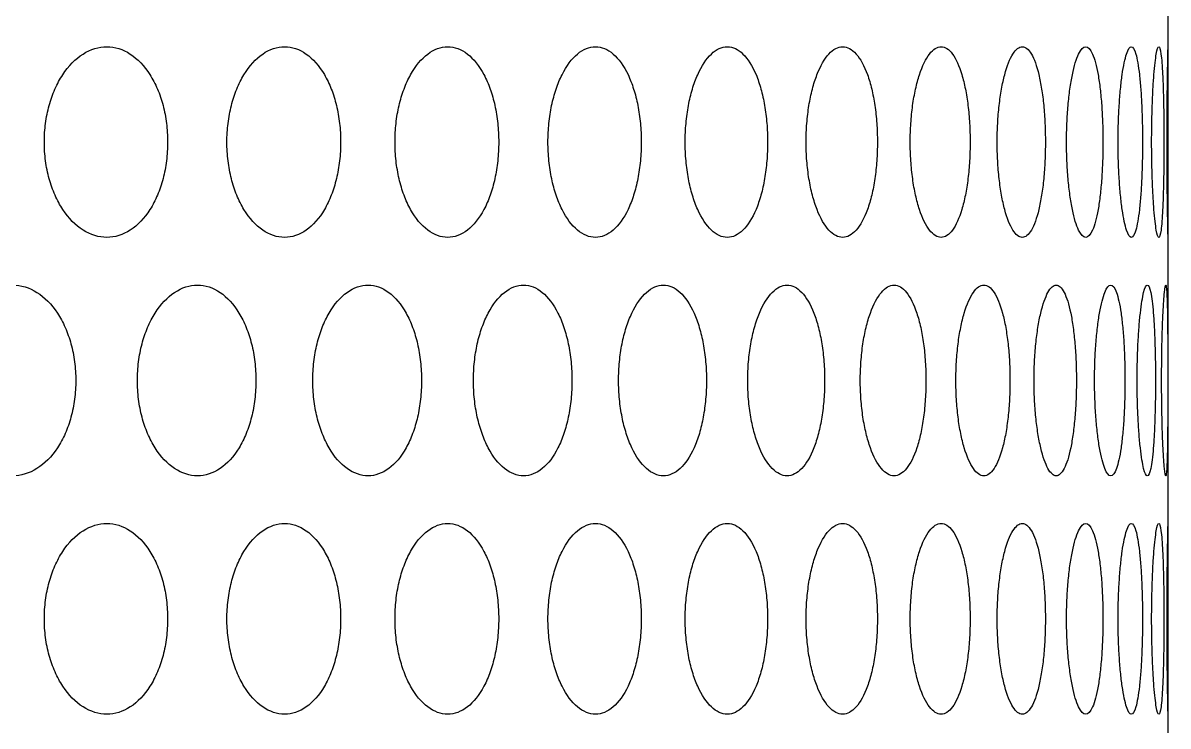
# Model space of a CAD drawing. Header units: millimetres. Extents: x 324 to 7054, y -67 to 2159.
# Drawn here: x 877.49 to 925.51, y 554.5 to 584 of the extents above; entities that cross this region are included whole.
import ezdxf

# ---------------------------------------------------------------- set-up
doc = ezdxf.new("R2010")
doc.units = ezdxf.units.MM
doc.header["$LTSCALE"] = 153.67
doc.layers.get('0').update_dxf_attribs({"linetype": 'CONTINUOUS'})
doc.layers.add('02___PRT_ALL_AXES', color=7, linetype='CONTINUOUS')

msp = doc.modelspace()

# ---------------------------------------------------------------- linework, layer by layer
at = {"linetype": 'Continuous'}
msp.add_line((925.51376, 232.49176), (925.51376, 776), dxfattribs=at)
at = {"layer": '02___PRT_ALL_AXES', "linetype": 'Continuous'}
for points, knots in [([(878.38649, 579), (878.38672, 579.26583), (878.42108, 579.78945), (878.57372, 580.54514), (878.81783, 581.23528), (879.25674, 582.04859), (879.98358, 582.7909), (881.00683, 583.10456), (882.01672, 582.79082), (882.72166, 582.05038), (883.14354, 581.2386), (883.37757, 580.54817), (883.52353, 579.79095), (883.55631, 579.2663), (883.55652, 579)], [0, 0, 0, 0, 0.0625, 0.125, 0.1875, 0.25, 0.375, 0.5, 0.625, 0.75, 0.8125, 0.875, 0.9375, 1, 1, 1, 1]), ([(886.04264, 579), (886.04286, 579.26583), (886.07467, 579.78945), (886.21593, 580.54514), (886.44179, 581.23528), (886.84774, 582.04859), (887.51956, 582.7909), (888.4641, 583.10456), (889.39496, 582.79082), (890.04385, 582.05038), (890.4319, 581.2386), (890.64708, 580.54817), (890.78124, 579.79095), (890.81137, 579.2663), (890.81157, 579)], [0, 0, 0, 0, 0.0625, 0.125, 0.1875, 0.25, 0.375, 0.5, 0.625, 0.75, 0.8125, 0.875, 0.9375, 1, 1, 1, 1]), ([(893.09225, 579), (893.09244, 579.26583), (893.12157, 579.78945), (893.25089, 580.54514), (893.4576, 581.23528), (893.82897, 582.04859), (894.44308, 582.7909), (895.30513, 583.10456), (896.15323, 582.79082), (896.74346, 582.05038), (897.09614, 581.2386), (897.29161, 580.54817), (897.41344, 579.79095), (897.44079, 579.2663), (897.44097, 579)], [0, 0, 0, 0, 0.0625, 0.125, 0.1875, 0.25, 0.375, 0.5, 0.625, 0.75, 0.8125, 0.875, 0.9375, 1, 1, 1, 1]), ([(899.50708, 579), (899.50726, 579.26583), (899.53358, 579.78945), (899.65045, 580.54514), (899.83718, 581.23528), (900.17248, 582.04859), (900.72641, 582.7909), (901.50253, 583.10456), (902.26447, 582.79082), (902.79369, 582.05038), (903.10958, 581.2386), (903.28455, 580.54817), (903.39356, 579.79095), (903.41804, 579.2663), (903.4182, 579)], [0, 0, 0, 0, 0.0625, 0.125, 0.1875, 0.25, 0.375, 0.5, 0.625, 0.75, 0.8125, 0.875, 0.9375, 1, 1, 1, 1]), ([(905.26146, 579), (905.26162, 579.26583), (905.28504, 579.78945), (905.38898, 580.54514), (905.55498, 581.23528), (905.85288, 582.04859), (906.34442, 582.7909), (907.0315, 583.10456), (907.70423, 582.79082), (908.17032, 582.05038), (908.44815, 581.2386), (908.60193, 580.54817), (908.69768, 579.79095), (908.71917, 579.2663), (908.71932, 579)], [0, 0, 0, 0, 0.0625, 0.125, 0.1875, 0.25, 0.375, 0.5, 0.625, 0.75, 0.8125, 0.875, 0.9375, 1, 1, 1, 1]), ([(910.33236, 579), (910.3325, 579.26583), (910.35292, 579.78945), (910.44352, 580.54514), (910.58813, 581.23528), (910.84742, 582.04859), (911.27461, 582.7909), (911.86989, 583.10456), (912.45073, 582.79082), (912.85181, 582.05038), (913.09048, 581.2386), (913.22245, 580.54817), (913.30457, 579.79095), (913.32299, 579.2663), (913.32311, 579)], [0, 0, 0, 0, 0.0625, 0.125, 0.1875, 0.25, 0.375, 0.5, 0.625, 0.75, 0.8125, 0.875, 0.9375, 1, 1, 1, 1]), ([(914.69948, 579), (914.6996, 579.26583), (914.71693, 579.78945), (914.79383, 580.54514), (914.91648, 581.23528), (915.13612, 582.04859), (915.49724, 582.7909), (915.99835, 583.10456), (916.48496, 582.79082), (916.81944, 582.05038), (917.01799, 581.2386), (917.12762, 580.54817), (917.19577, 579.79095), (917.21105, 579.2663), (917.21115, 579)], [0, 0, 0, 0, 0.0625, 0.125, 0.1875, 0.25, 0.375, 0.5, 0.625, 0.75, 0.8125, 0.875, 0.9375, 1, 1, 1, 1]), ([(918.34533, 579), (918.34543, 579.26583), (918.35962, 579.78945), (918.4225, 580.54514), (918.52269, 581.23528), (918.70181, 582.04859), (918.99542, 582.7909), (919.40034, 583.10456), (919.79079, 582.79082), (920.05733, 582.05038), (920.21495, 581.2386), (920.30181, 580.54817), (920.35572, 579.79095), (920.3678, 579.2663), (920.36787, 579)], [0, 0, 0, 0, 0.0625, 0.125, 0.1875, 0.25, 0.375, 0.5, 0.625, 0.75, 0.8125, 0.875, 0.9375, 1, 1, 1, 1]), ([(921.25533, 579), (921.25541, 579.26583), (921.26638, 579.78945), (921.31501, 580.54514), (921.39233, 581.23528), (921.53022, 582.04859), (921.75514, 582.7909), (922.06226, 583.10456), (922.35497, 582.79082), (922.5525, 582.05038), (922.66858, 581.2386), (922.73231, 580.54817), (922.77176, 579.79095), (922.78059, 579.2663), (922.78065, 579)], [0, 0, 0, 0, 0.0625, 0.125, 0.1875, 0.25, 0.375, 0.5, 0.625, 0.75, 0.8125, 0.875, 0.9375, 1, 1, 1, 1]), ([(923.41782, 579), (923.41788, 579.26583), (923.4256, 579.78945), (923.45977, 580.54514), (923.51392, 581.23528), (923.61002, 582.04859), (923.76535, 582.7909), (923.97344, 583.10456), (924.16725, 582.79082), (924.29497, 582.05038), (924.36904, 581.2386), (924.40939, 580.54817), (924.43423, 579.79095), (924.43977, 579.2663), (924.43981, 579)], [0, 0, 0, 0, 0.0625, 0.125, 0.1875, 0.25, 0.375, 0.5, 0.625, 0.75, 0.8125, 0.875, 0.9375, 1, 1, 1, 1]), ([(924.82416, 579), (924.82419, 579.26583), (924.82863, 579.78945), (924.8482, 580.54514), (924.87897, 581.23528), (924.93289, 582.04859), (925.01801, 582.7909), (925.12624, 583.10456), (925.22036, 582.79082), (925.27777, 582.05038), (925.30953, 581.2386), (925.32634, 580.54817), (925.33647, 579.79095), (925.3387, 579.2663), (925.33872, 579)], [0, 0, 0, 0, 0.0625, 0.125, 0.1875, 0.25, 0.375, 0.5, 0.625, 0.75, 0.8125, 0.875, 0.9375, 1, 1, 1, 1]), ([(925.4687, 579), (925.4687, 579.26583), (925.46985, 579.78945), (925.47475, 580.54514), (925.482, 581.23528), (925.49353, 582.04859), (925.50811, 582.7909), (925.51359, 583.0079), (925.51376, 582.9994), (925.51376, 582.99821)], [0, 0, 0, 0, 0.12268473, 0.24536945, 0.36805418, 0.49073891, 0.73610836, 0.98147781, 1, 1, 1, 1]), ([(883.55652, 579), (883.5563, 578.73417), (883.52365, 578.21055), (883.3783, 577.45486), (883.14496, 576.76472), (882.72308, 575.95141), (882.01752, 575.2091), (881.0049, 574.89544), (879.98438, 575.20918), (879.25821, 575.94962), (878.81931, 576.7614), (878.57449, 577.45183), (878.42121, 578.20905), (878.38671, 578.7337), (878.38649, 579)], [0, 0, 0, 0, 0.0625, 0.125, 0.1875, 0.25, 0.375, 0.5, 0.625, 0.75, 0.8125, 0.875, 0.9375, 1, 1, 1, 1]), ([(890.81157, 579), (890.81137, 578.73417), (890.78135, 578.21055), (890.64775, 577.45486), (890.4332, 576.76472), (890.04516, 575.95141), (889.3957, 575.2091), (888.46232, 574.89544), (887.5203, 575.20918), (886.84911, 575.94962), (886.44316, 576.7614), (886.21664, 577.45183), (886.07478, 578.20905), (886.04285, 578.7337), (886.04264, 579)], [0, 0, 0, 0, 0.0625, 0.125, 0.1875, 0.25, 0.375, 0.5, 0.625, 0.75, 0.8125, 0.875, 0.9375, 1, 1, 1, 1]), ([(897.44097, 579), (897.44079, 578.73417), (897.41354, 578.21055), (897.29221, 577.45486), (897.09732, 576.76472), (896.74465, 575.95141), (896.1539, 575.2091), (895.30351, 574.89544), (894.44375, 575.20918), (893.83022, 575.94962), (893.45885, 576.7614), (893.25154, 577.45183), (893.12168, 578.20905), (893.09244, 578.7337), (893.09225, 579)], [0, 0, 0, 0, 0.0625, 0.125, 0.1875, 0.25, 0.375, 0.5, 0.625, 0.75, 0.8125, 0.875, 0.9375, 1, 1, 1, 1]), ([(903.4182, 579), (903.41803, 578.73417), (903.39365, 578.21055), (903.2851, 577.45486), (903.11064, 576.76472), (902.79476, 575.95141), (902.26508, 575.2091), (901.50107, 574.89544), (900.72701, 575.20918), (900.1736, 575.94962), (899.83831, 576.7614), (899.65103, 577.45183), (899.53368, 578.20905), (899.50725, 578.7337), (899.50708, 579)], [0, 0, 0, 0, 0.0625, 0.125, 0.1875, 0.25, 0.375, 0.5, 0.625, 0.75, 0.8125, 0.875, 0.9375, 1, 1, 1, 1]), ([(908.71932, 579), (908.71917, 578.73417), (908.69776, 578.21055), (908.6024, 577.45486), (908.44908, 576.76472), (908.17126, 575.95141), (907.70477, 575.2091), (907.03021, 574.89544), (906.34495, 575.20918), (905.85387, 575.94962), (905.55599, 576.7614), (905.3895, 577.45183), (905.28512, 578.20905), (905.26162, 578.7337), (905.26146, 579)], [0, 0, 0, 0, 0.0625, 0.125, 0.1875, 0.25, 0.375, 0.5, 0.625, 0.75, 0.8125, 0.875, 0.9375, 1, 1, 1, 1]), ([(913.32311, 579), (913.32299, 578.73417), (913.30463, 578.21055), (913.22286, 577.45486), (913.09128, 576.76472), (912.85262, 575.95141), (912.45119, 575.2091), (911.86877, 574.89544), (911.27507, 575.20918), (910.84829, 575.94962), (910.58901, 576.7614), (910.44397, 577.45183), (910.35299, 578.20905), (910.3325, 578.7337), (910.33236, 579)], [0, 0, 0, 0, 0.0625, 0.125, 0.1875, 0.25, 0.375, 0.5, 0.625, 0.75, 0.8125, 0.875, 0.9375, 1, 1, 1, 1]), ([(917.21115, 579), (917.21105, 578.73417), (917.19583, 578.21055), (917.12796, 577.45486), (917.01865, 576.76472), (916.82012, 575.95141), (916.48535, 575.2091), (915.99741, 574.89544), (915.49763, 575.20918), (915.13686, 575.94962), (914.91722, 576.7614), (914.79422, 577.45183), (914.717, 578.20905), (914.69959, 578.7337), (914.69948, 579)], [0, 0, 0, 0, 0.0625, 0.125, 0.1875, 0.25, 0.375, 0.5, 0.625, 0.75, 0.8125, 0.875, 0.9375, 1, 1, 1, 1]), ([(920.36787, 579), (920.36779, 578.73417), (920.35576, 578.21055), (920.30207, 577.45486), (920.21548, 576.76472), (920.05786, 575.95141), (919.7911, 575.2091), (919.39959, 574.89544), (918.99573, 575.20918), (918.70241, 575.94962), (918.52329, 576.7614), (918.42282, 577.45183), (918.35967, 578.20905), (918.34543, 578.7337), (918.34533, 579)], [0, 0, 0, 0, 0.0625, 0.125, 0.1875, 0.25, 0.375, 0.5, 0.625, 0.75, 0.8125, 0.875, 0.9375, 1, 1, 1, 1]), ([(922.78065, 579), (922.78059, 578.73417), (922.77179, 578.21055), (922.7325, 577.45486), (922.66896, 576.76472), (922.55289, 575.95141), (922.35521, 575.2091), (922.06169, 574.89544), (921.75537, 575.20918), (921.53068, 575.94962), (921.3928, 576.7614), (921.31525, 577.45183), (921.26643, 578.20905), (921.2554, 578.7337), (921.25533, 579)], [0, 0, 0, 0, 0.0625, 0.125, 0.1875, 0.25, 0.375, 0.5, 0.625, 0.75, 0.8125, 0.875, 0.9375, 1, 1, 1, 1]), ([(924.43981, 579), (924.43977, 578.73417), (924.43425, 578.21055), (924.40951, 577.45486), (924.36928, 576.76472), (924.29523, 575.95141), (924.16741, 575.2091), (923.97306, 574.89544), (923.76551, 575.20918), (923.61034, 575.94962), (923.51425, 576.7614), (923.45994, 577.45183), (923.42563, 578.20905), (923.41788, 578.7337), (923.41782, 579)], [0, 0, 0, 0, 0.0625, 0.125, 0.1875, 0.25, 0.375, 0.5, 0.625, 0.75, 0.8125, 0.875, 0.9375, 1, 1, 1, 1]), ([(925.33872, 579), (925.3387, 578.73417), (925.33648, 578.21055), (925.32639, 577.45486), (925.30963, 576.76472), (925.27789, 575.95141), (925.22044, 575.2091), (925.12605, 574.89544), (925.01809, 575.20918), (924.93307, 575.94962), (924.87915, 576.7614), (924.8483, 577.45183), (924.82865, 578.20905), (924.82419, 578.7337), (924.82416, 579)], [0, 0, 0, 0, 0.0625, 0.125, 0.1875, 0.25, 0.375, 0.5, 0.625, 0.75, 0.8125, 0.875, 0.9375, 1, 1, 1, 1]), ([(925.51376, 575.00183), (925.51376, 575.00062), (925.51359, 574.99202), (925.50811, 575.20918), (925.49357, 575.94962), (925.48204, 576.7614), (925.47477, 577.45183), (925.46985, 578.20905), (925.4687, 578.7337), (925.4687, 579)], [0, 0, 0, 0, 0.0187605, 0.26407038, 0.50938025, 0.63203519, 0.75469013, 0.87734506, 1, 1, 1, 1]), ([(874.34044, 569), (874.34068, 569.26583), (874.37627, 569.78945), (874.53437, 570.54514), (874.78724, 571.23528), (875.24198, 572.04859), (875.99525, 572.7909), (877.05633, 573.10456), (878.10425, 572.79082), (878.83617, 572.05038), (879.27434, 571.2386), (879.51745, 570.54817), (879.66908, 569.79095), (879.70314, 569.2663), (879.70336, 569)], [0, 0, 0, 0, 0.0625, 0.125, 0.1875, 0.25, 0.375, 0.5, 0.625, 0.75, 0.8125, 0.875, 0.9375, 1, 1, 1, 1]), ([(882.28853, 569), (882.28875, 569.26583), (882.32185, 569.78945), (882.46888, 570.54514), (882.70398, 571.23528), (883.12662, 572.04859), (883.8263, 572.7909), (884.81069, 573.10456), (885.78155, 572.79082), (886.4588, 572.05038), (886.86397, 571.2386), (887.08869, 570.54817), (887.22882, 569.79095), (887.26029, 569.2663), (887.26049, 569)], [0, 0, 0, 0, 0.0625, 0.125, 0.1875, 0.25, 0.375, 0.5, 0.625, 0.75, 0.8125, 0.875, 0.9375, 1, 1, 1, 1]), ([(889.64509, 569), (889.64529, 569.26583), (889.67577, 569.78945), (889.81114, 570.54514), (890.02753, 571.23528), (890.41639, 572.04859), (891.05967, 572.7909), (891.96342, 573.10456), (892.85334, 572.79082), (893.47321, 572.05038), (893.84376, 571.2386), (894.04919, 570.54817), (894.17725, 569.79095), (894.20601, 569.2663), (894.20619, 569)], [0, 0, 0, 0, 0.0625, 0.125, 0.1875, 0.25, 0.375, 0.5, 0.625, 0.75, 0.8125, 0.875, 0.9375, 1, 1, 1, 1]), ([(896.38068, 569), (896.38086, 569.26583), (896.4086, 569.78945), (896.53176, 570.54514), (896.72858, 571.23528), (897.08209, 572.04859), (897.6664, 572.7909), (898.4859, 573.10456), (899.29132, 572.79082), (899.85133, 572.05038), (900.18578, 571.2386), (900.37109, 570.54817), (900.48657, 569.79095), (900.51249, 569.2663), (900.51266, 569)], [0, 0, 0, 0, 0.0625, 0.125, 0.1875, 0.25, 0.375, 0.5, 0.625, 0.75, 0.8125, 0.875, 0.9375, 1, 1, 1, 1]), ([(902.46833, 569), (902.4685, 569.26583), (902.49338, 569.78945), (902.60384, 570.54514), (902.7803, 571.23528), (903.09705, 572.04859), (903.62005, 572.7909), (904.35202, 573.10456), (905.06971, 572.79082), (905.56762, 572.05038), (905.86462, 571.2386), (906.02908, 570.54817), (906.13152, 569.79095), (906.15451, 569.2663), (906.15466, 569)], [0, 0, 0, 0, 0.0625, 0.125, 0.1875, 0.25, 0.375, 0.5, 0.625, 0.75, 0.8125, 0.875, 0.9375, 1, 1, 1, 1]), ([(907.88368, 569), (907.88383, 569.26583), (907.90576, 569.78945), (908.00308, 570.54514), (908.15847, 571.23528), (908.43719, 572.04859), (908.89679, 572.7909), (909.53829, 573.10456), (910.16539, 572.79082), (910.59919, 572.05038), (910.85757, 571.2386), (911.00052, 570.54817), (911.0895, 569.79095), (911.10947, 569.2663), (911.1096, 569)], [0, 0, 0, 0, 0.0625, 0.125, 0.1875, 0.25, 0.375, 0.5, 0.625, 0.75, 0.8125, 0.875, 0.9375, 1, 1, 1, 1]), ([(912.60505, 569), (912.60518, 569.26583), (912.62407, 569.78945), (912.70786, 570.54514), (912.84155, 571.23528), (913.08114, 572.04859), (913.47549, 572.7909), (914.02396, 573.10456), (914.55796, 572.79082), (914.92592, 572.05038), (915.14464, 571.2386), (915.2655, 570.54817), (915.34067, 569.79095), (915.35753, 569.2663), (915.35764, 569)], [0, 0, 0, 0, 0.0625, 0.125, 0.1875, 0.25, 0.375, 0.5, 0.625, 0.75, 0.8125, 0.875, 0.9375, 1, 1, 1, 1]), ([(916.61355, 569), (916.61365, 569.26583), (916.62942, 569.78945), (916.69935, 570.54514), (916.81082, 571.23528), (917.0103, 572.04859), (917.33783, 572.7909), (917.79107, 573.10456), (918.22982, 572.79082), (918.53048, 572.05038), (918.70866, 571.2386), (918.80695, 570.54817), (918.86801, 569.79095), (918.8817, 569.2663), (918.88179, 569)], [0, 0, 0, 0, 0.0625, 0.125, 0.1875, 0.25, 0.375, 0.5, 0.625, 0.75, 0.8125, 0.875, 0.9375, 1, 1, 1, 1]), ([(919.89311, 569), (919.8932, 569.26583), (919.90579, 569.78945), (919.96157, 570.54514), (920.05037, 571.23528), (920.20895, 572.04859), (920.46835, 572.7909), (920.82455, 573.10456), (921.1663, 572.79082), (921.39844, 572.05038), (921.53537, 571.2386), (921.6107, 570.54817), (921.6574, 569.79095), (921.66786, 569.2663), (921.66793, 569)], [0, 0, 0, 0, 0.0625, 0.125, 0.1875, 0.25, 0.375, 0.5, 0.625, 0.75, 0.8125, 0.875, 0.9375, 1, 1, 1, 1]), ([(922.43063, 569), (922.43069, 569.26583), (922.44005, 569.78945), (922.48147, 570.54514), (922.54723, 571.23528), (922.66429, 572.04859), (922.85451, 572.7909), (923.11224, 573.10456), (923.35562, 572.79082), (923.51833, 572.05038), (923.61345, 571.2386), (923.66551, 570.54817), (923.69768, 569.79095), (923.70487, 569.2663), (923.70491, 569)], [0, 0, 0, 0, 0.0625, 0.125, 0.1875, 0.25, 0.375, 0.5, 0.625, 0.75, 0.8125, 0.875, 0.9375, 1, 1, 1, 1]), ([(924.21593, 569), (924.21597, 569.26583), (924.22206, 569.78945), (924.24895, 570.54514), (924.29143, 571.23528), (924.36647, 572.04859), (924.48676, 572.7909), (924.645, 573.10456), (924.78904, 572.79082), (924.88165, 572.05038), (924.93459, 571.2386), (924.96318, 570.54817), (924.98067, 569.79095), (924.98456, 569.2663), (924.98459, 569)], [0, 0, 0, 0, 0.0625, 0.125, 0.1875, 0.25, 0.375, 0.5, 0.625, 0.75, 0.8125, 0.875, 0.9375, 1, 1, 1, 1]), ([(925.24188, 569), (925.2419, 569.26583), (925.2447, 569.78945), (925.25694, 570.54514), (925.27596, 571.23528), (925.3087, 572.04859), (925.35857, 572.7909), (925.41668, 573.10456), (925.4608, 572.79082), (925.48295, 572.05038), (925.49349, 571.2386), (925.4985, 570.54817), (925.50125, 569.79095), (925.50183, 569.2663), (925.50183, 569)], [0, 0, 0, 0, 0.0625, 0.125, 0.1875, 0.25, 0.375, 0.5, 0.625, 0.75, 0.8125, 0.875, 0.9375, 1, 1, 1, 1]), ([(879.70336, 569), (879.70314, 568.73417), (879.66921, 568.21055), (879.5182, 567.45486), (879.27581, 566.76472), (878.83765, 565.95141), (878.10507, 565.2091), (877.05433, 564.89544), (875.99608, 565.20918), (875.2435, 565.94962), (874.78877, 566.7614), (874.53516, 567.45183), (874.3764, 568.20905), (874.34067, 568.7337), (874.34044, 569)], [0, 0, 0, 0, 0.0625, 0.125, 0.1875, 0.25, 0.375, 0.5, 0.625, 0.75, 0.8125, 0.875, 0.9375, 1, 1, 1, 1]), ([(887.26049, 569), (887.26028, 568.73417), (887.22893, 568.21055), (887.08938, 567.45486), (886.86533, 566.76472), (886.46017, 565.95141), (885.78231, 565.2091), (884.80883, 564.89544), (883.82707, 565.20918), (883.12804, 565.94962), (882.7054, 566.7614), (882.46961, 567.45183), (882.32197, 568.20905), (882.28874, 568.7337), (882.28853, 569)], [0, 0, 0, 0, 0.0625, 0.125, 0.1875, 0.25, 0.375, 0.5, 0.625, 0.75, 0.8125, 0.875, 0.9375, 1, 1, 1, 1]), ([(894.20619, 569), (894.206, 568.73417), (894.17735, 568.21055), (894.04983, 567.45486), (893.84501, 566.76472), (893.47446, 565.95141), (892.85405, 565.2091), (891.96172, 564.89544), (891.06037, 565.20918), (890.41769, 565.94962), (890.02884, 566.7614), (889.81181, 567.45183), (889.67589, 568.20905), (889.64529, 568.7337), (889.64509, 569)], [0, 0, 0, 0, 0.0625, 0.125, 0.1875, 0.25, 0.375, 0.5, 0.625, 0.75, 0.8125, 0.875, 0.9375, 1, 1, 1, 1]), ([(900.51266, 569), (900.51249, 568.73417), (900.48666, 568.21055), (900.37166, 567.45486), (900.1869, 566.76472), (899.85246, 565.95141), (899.29196, 565.2091), (898.48436, 564.89544), (897.66704, 565.20918), (897.08327, 565.94962), (896.72977, 566.7614), (896.53237, 567.45183), (896.4087, 568.20905), (896.38086, 568.7337), (896.38068, 569)], [0, 0, 0, 0, 0.0625, 0.125, 0.1875, 0.25, 0.375, 0.5, 0.625, 0.75, 0.8125, 0.875, 0.9375, 1, 1, 1, 1]), ([(906.15466, 569), (906.15451, 568.73417), (906.1316, 568.21055), (906.02959, 567.45486), (905.86562, 566.76472), (905.56862, 565.95141), (905.07028, 565.2091), (904.35064, 564.89544), (903.62062, 565.20918), (903.09811, 565.94962), (902.78136, 566.7614), (902.60439, 567.45183), (902.49347, 568.20905), (902.46849, 568.7337), (902.46833, 569)], [0, 0, 0, 0, 0.0625, 0.125, 0.1875, 0.25, 0.375, 0.5, 0.625, 0.75, 0.8125, 0.875, 0.9375, 1, 1, 1, 1]), ([(911.1096, 569), (911.10946, 568.73417), (911.08957, 568.21055), (911.00096, 567.45486), (910.85844, 566.76472), (910.60007, 565.95141), (910.16589, 565.2091), (909.53709, 564.89544), (908.89728, 565.20918), (908.43813, 565.94962), (908.15941, 566.7614), (908.00357, 567.45183), (907.90584, 568.20905), (907.88383, 568.7337), (907.88368, 569)], [0, 0, 0, 0, 0.0625, 0.125, 0.1875, 0.25, 0.375, 0.5, 0.625, 0.75, 0.8125, 0.875, 0.9375, 1, 1, 1, 1]), ([(915.35764, 569), (915.35753, 568.73417), (915.34073, 568.21055), (915.26587, 567.45486), (915.14537, 566.76472), (914.92666, 565.95141), (914.55838, 565.2091), (914.02293, 564.89544), (913.47591, 565.20918), (913.08194, 565.94962), (912.84236, 566.7614), (912.70828, 567.45183), (912.62414, 568.20905), (912.60518, 568.7337), (912.60505, 569)], [0, 0, 0, 0, 0.0625, 0.125, 0.1875, 0.25, 0.375, 0.5, 0.625, 0.75, 0.8125, 0.875, 0.9375, 1, 1, 1, 1]), ([(918.88179, 569), (918.88169, 568.73417), (918.86806, 568.21055), (918.80725, 567.45486), (918.70925, 566.76472), (918.53109, 565.95141), (918.23018, 565.2091), (917.79023, 564.89544), (917.33818, 565.20918), (917.01097, 565.94962), (916.81149, 566.7614), (916.6997, 567.45183), (916.62948, 568.20905), (916.61365, 568.7337), (916.61355, 569)], [0, 0, 0, 0, 0.0625, 0.125, 0.1875, 0.25, 0.375, 0.5, 0.625, 0.75, 0.8125, 0.875, 0.9375, 1, 1, 1, 1]), ([(921.66793, 569), (921.66786, 568.73417), (921.65744, 568.21055), (921.61093, 567.45486), (921.53582, 566.76472), (921.39891, 565.95141), (921.16657, 565.2091), (920.82389, 564.89544), (920.46862, 565.20918), (920.20948, 565.94962), (920.0509, 566.7614), (919.96185, 567.45183), (919.90583, 568.20905), (919.8932, 568.7337), (919.89311, 569)], [0, 0, 0, 0, 0.0625, 0.125, 0.1875, 0.25, 0.375, 0.5, 0.625, 0.75, 0.8125, 0.875, 0.9375, 1, 1, 1, 1]), ([(923.70491, 569), (923.70487, 568.73417), (923.69771, 568.21055), (923.66567, 567.45486), (923.61377, 566.76472), (923.51865, 565.95141), (923.35582, 565.2091), (923.11177, 564.89544), (922.8547, 565.20918), (922.66467, 565.94962), (922.54763, 566.7614), (922.48167, 567.45183), (922.44008, 568.20905), (922.43069, 568.7337), (922.43063, 569)], [0, 0, 0, 0, 0.0625, 0.125, 0.1875, 0.25, 0.375, 0.5, 0.625, 0.75, 0.8125, 0.875, 0.9375, 1, 1, 1, 1]), ([(924.98459, 569), (924.98456, 568.73417), (924.98069, 568.21055), (924.96327, 567.45486), (924.93476, 566.76472), (924.88183, 565.95141), (924.78916, 565.2091), (924.64471, 564.89544), (924.48688, 565.20918), (924.36672, 565.94962), (924.29168, 566.7614), (924.24908, 567.45183), (924.22209, 568.20905), (924.21597, 568.7337), (924.21593, 569)], [0, 0, 0, 0, 0.0625, 0.125, 0.1875, 0.25, 0.375, 0.5, 0.625, 0.75, 0.8125, 0.875, 0.9375, 1, 1, 1, 1]), ([(925.50183, 569), (925.50183, 568.73417), (925.50126, 568.21055), (925.49851, 567.45486), (925.49353, 566.76472), (925.48299, 565.95141), (925.46084, 565.2091), (925.41658, 564.89544), (925.35861, 565.20918), (925.30881, 565.94962), (925.27607, 566.7614), (925.257, 567.45183), (925.24471, 568.20905), (925.2419, 568.7337), (925.24188, 569)], [0, 0, 0, 0, 0.0625, 0.125, 0.1875, 0.25, 0.375, 0.5, 0.625, 0.75, 0.8125, 0.875, 0.9375, 1, 1, 1, 1]), ([(878.38649, 559), (878.38672, 559.26583), (878.42108, 559.78945), (878.57372, 560.54514), (878.81783, 561.23528), (879.25674, 562.04859), (879.98358, 562.7909), (881.00683, 563.10456), (882.01672, 562.79082), (882.72166, 562.05038), (883.14354, 561.2386), (883.37757, 560.54817), (883.52353, 559.79095), (883.55631, 559.2663), (883.55652, 559)], [0, 0, 0, 0, 0.0625, 0.125, 0.1875, 0.25, 0.375, 0.5, 0.625, 0.75, 0.8125, 0.875, 0.9375, 1, 1, 1, 1]), ([(886.04264, 559), (886.04286, 559.26583), (886.07467, 559.78945), (886.21593, 560.54514), (886.44179, 561.23528), (886.84774, 562.04859), (887.51956, 562.7909), (888.4641, 563.10456), (889.39496, 562.79082), (890.04385, 562.05038), (890.4319, 561.2386), (890.64708, 560.54817), (890.78124, 559.79095), (890.81137, 559.2663), (890.81157, 559)], [0, 0, 0, 0, 0.0625, 0.125, 0.1875, 0.25, 0.375, 0.5, 0.625, 0.75, 0.8125, 0.875, 0.9375, 1, 1, 1, 1]), ([(893.09225, 559), (893.09244, 559.26583), (893.12157, 559.78945), (893.25089, 560.54514), (893.4576, 561.23528), (893.82897, 562.04859), (894.44308, 562.7909), (895.30513, 563.10456), (896.15323, 562.79082), (896.74346, 562.05038), (897.09614, 561.2386), (897.29161, 560.54817), (897.41344, 559.79095), (897.44079, 559.2663), (897.44097, 559)], [0, 0, 0, 0, 0.0625, 0.125, 0.1875, 0.25, 0.375, 0.5, 0.625, 0.75, 0.8125, 0.875, 0.9375, 1, 1, 1, 1]), ([(899.50708, 559), (899.50726, 559.26583), (899.53358, 559.78945), (899.65045, 560.54514), (899.83718, 561.23528), (900.17248, 562.04859), (900.72641, 562.7909), (901.50253, 563.10456), (902.26447, 562.79082), (902.79369, 562.05038), (903.10958, 561.2386), (903.28455, 560.54817), (903.39356, 559.79095), (903.41804, 559.2663), (903.4182, 559)], [0, 0, 0, 0, 0.0625, 0.125, 0.1875, 0.25, 0.375, 0.5, 0.625, 0.75, 0.8125, 0.875, 0.9375, 1, 1, 1, 1]), ([(905.26146, 559), (905.26162, 559.26583), (905.28504, 559.78945), (905.38898, 560.54514), (905.55498, 561.23528), (905.85288, 562.04859), (906.34442, 562.7909), (907.0315, 563.10456), (907.70423, 562.79082), (908.17032, 562.05038), (908.44815, 561.2386), (908.60193, 560.54817), (908.69768, 559.79095), (908.71917, 559.2663), (908.71932, 559)], [0, 0, 0, 0, 0.0625, 0.125, 0.1875, 0.25, 0.375, 0.5, 0.625, 0.75, 0.8125, 0.875, 0.9375, 1, 1, 1, 1]), ([(910.33236, 559), (910.3325, 559.26583), (910.35292, 559.78945), (910.44352, 560.54514), (910.58813, 561.23528), (910.84742, 562.04859), (911.27461, 562.7909), (911.86989, 563.10456), (912.45073, 562.79082), (912.85181, 562.05038), (913.09048, 561.2386), (913.22245, 560.54817), (913.30457, 559.79095), (913.32299, 559.2663), (913.32311, 559)], [0, 0, 0, 0, 0.0625, 0.125, 0.1875, 0.25, 0.375, 0.5, 0.625, 0.75, 0.8125, 0.875, 0.9375, 1, 1, 1, 1]), ([(914.69948, 559), (914.6996, 559.26583), (914.71693, 559.78945), (914.79383, 560.54514), (914.91648, 561.23528), (915.13612, 562.04859), (915.49724, 562.7909), (915.99835, 563.10456), (916.48496, 562.79082), (916.81944, 562.05038), (917.01799, 561.2386), (917.12762, 560.54817), (917.19577, 559.79095), (917.21105, 559.2663), (917.21115, 559)], [0, 0, 0, 0, 0.0625, 0.125, 0.1875, 0.25, 0.375, 0.5, 0.625, 0.75, 0.8125, 0.875, 0.9375, 1, 1, 1, 1]), ([(918.34533, 559), (918.34543, 559.26583), (918.35962, 559.78945), (918.4225, 560.54514), (918.52269, 561.23528), (918.70181, 562.04859), (918.99542, 562.7909), (919.40034, 563.10456), (919.79079, 562.79082), (920.05733, 562.05038), (920.21495, 561.2386), (920.30181, 560.54817), (920.35572, 559.79095), (920.3678, 559.2663), (920.36787, 559)], [0, 0, 0, 0, 0.0625, 0.125, 0.1875, 0.25, 0.375, 0.5, 0.625, 0.75, 0.8125, 0.875, 0.9375, 1, 1, 1, 1]), ([(921.25533, 559), (921.25541, 559.26583), (921.26638, 559.78945), (921.31501, 560.54514), (921.39233, 561.23528), (921.53022, 562.04859), (921.75514, 562.7909), (922.06226, 563.10456), (922.35497, 562.79082), (922.5525, 562.05038), (922.66858, 561.2386), (922.73231, 560.54817), (922.77176, 559.79095), (922.78059, 559.2663), (922.78065, 559)], [0, 0, 0, 0, 0.0625, 0.125, 0.1875, 0.25, 0.375, 0.5, 0.625, 0.75, 0.8125, 0.875, 0.9375, 1, 1, 1, 1]), ([(923.41782, 559), (923.41788, 559.26583), (923.4256, 559.78945), (923.45977, 560.54514), (923.51392, 561.23528), (923.61002, 562.04859), (923.76535, 562.7909), (923.97344, 563.10456), (924.16725, 562.79082), (924.29497, 562.05038), (924.36904, 561.2386), (924.40939, 560.54817), (924.43423, 559.79095), (924.43977, 559.2663), (924.43981, 559)], [0, 0, 0, 0, 0.0625, 0.125, 0.1875, 0.25, 0.375, 0.5, 0.625, 0.75, 0.8125, 0.875, 0.9375, 1, 1, 1, 1]), ([(924.82416, 559), (924.82419, 559.26583), (924.82863, 559.78945), (924.8482, 560.54514), (924.87897, 561.23528), (924.93289, 562.04859), (925.01801, 562.7909), (925.12624, 563.10456), (925.22036, 562.79082), (925.27777, 562.05038), (925.30953, 561.2386), (925.32634, 560.54817), (925.33647, 559.79095), (925.3387, 559.2663), (925.33872, 559)], [0, 0, 0, 0, 0.0625, 0.125, 0.1875, 0.25, 0.375, 0.5, 0.625, 0.75, 0.8125, 0.875, 0.9375, 1, 1, 1, 1]), ([(925.4687, 559), (925.4687, 559.26583), (925.46985, 559.78945), (925.47475, 560.54514), (925.482, 561.23528), (925.49353, 562.04859), (925.50811, 562.7909), (925.51359, 563.0079), (925.51376, 562.9994), (925.51376, 562.99821)], [0, 0, 0, 0, 0.12268473, 0.24536945, 0.36805418, 0.49073891, 0.73610836, 0.98147781, 1, 1, 1, 1]), ([(883.55652, 559), (883.5563, 558.73417), (883.52365, 558.21055), (883.3783, 557.45486), (883.14496, 556.76472), (882.72308, 555.95141), (882.01752, 555.2091), (881.0049, 554.89544), (879.98438, 555.20918), (879.25821, 555.94962), (878.81931, 556.7614), (878.57449, 557.45183), (878.42121, 558.20905), (878.38671, 558.7337), (878.38649, 559)], [0, 0, 0, 0, 0.0625, 0.125, 0.1875, 0.25, 0.375, 0.5, 0.625, 0.75, 0.8125, 0.875, 0.9375, 1, 1, 1, 1]), ([(890.81157, 559), (890.81137, 558.73417), (890.78135, 558.21055), (890.64775, 557.45486), (890.4332, 556.76472), (890.04516, 555.95141), (889.3957, 555.2091), (888.46232, 554.89544), (887.5203, 555.20918), (886.84911, 555.94962), (886.44316, 556.7614), (886.21664, 557.45183), (886.07478, 558.20905), (886.04285, 558.7337), (886.04264, 559)], [0, 0, 0, 0, 0.0625, 0.125, 0.1875, 0.25, 0.375, 0.5, 0.625, 0.75, 0.8125, 0.875, 0.9375, 1, 1, 1, 1]), ([(897.44097, 559), (897.44079, 558.73417), (897.41354, 558.21055), (897.29221, 557.45486), (897.09732, 556.76472), (896.74465, 555.95141), (896.1539, 555.2091), (895.30351, 554.89544), (894.44375, 555.20918), (893.83022, 555.94962), (893.45885, 556.7614), (893.25154, 557.45183), (893.12168, 558.20905), (893.09244, 558.7337), (893.09225, 559)], [0, 0, 0, 0, 0.0625, 0.125, 0.1875, 0.25, 0.375, 0.5, 0.625, 0.75, 0.8125, 0.875, 0.9375, 1, 1, 1, 1]), ([(903.4182, 559), (903.41803, 558.73417), (903.39365, 558.21055), (903.2851, 557.45486), (903.11064, 556.76472), (902.79476, 555.95141), (902.26508, 555.2091), (901.50107, 554.89544), (900.72701, 555.20918), (900.1736, 555.94962), (899.83831, 556.7614), (899.65103, 557.45183), (899.53368, 558.20905), (899.50725, 558.7337), (899.50708, 559)], [0, 0, 0, 0, 0.0625, 0.125, 0.1875, 0.25, 0.375, 0.5, 0.625, 0.75, 0.8125, 0.875, 0.9375, 1, 1, 1, 1]), ([(908.71932, 559), (908.71917, 558.73417), (908.69776, 558.21055), (908.6024, 557.45486), (908.44908, 556.76472), (908.17126, 555.95141), (907.70477, 555.2091), (907.03021, 554.89544), (906.34495, 555.20918), (905.85387, 555.94962), (905.55599, 556.7614), (905.3895, 557.45183), (905.28512, 558.20905), (905.26162, 558.7337), (905.26146, 559)], [0, 0, 0, 0, 0.0625, 0.125, 0.1875, 0.25, 0.375, 0.5, 0.625, 0.75, 0.8125, 0.875, 0.9375, 1, 1, 1, 1]), ([(913.32311, 559), (913.32299, 558.73417), (913.30463, 558.21055), (913.22286, 557.45486), (913.09128, 556.76472), (912.85262, 555.95141), (912.45119, 555.2091), (911.86877, 554.89544), (911.27507, 555.20918), (910.84829, 555.94962), (910.58901, 556.7614), (910.44397, 557.45183), (910.35299, 558.20905), (910.3325, 558.7337), (910.33236, 559)], [0, 0, 0, 0, 0.0625, 0.125, 0.1875, 0.25, 0.375, 0.5, 0.625, 0.75, 0.8125, 0.875, 0.9375, 1, 1, 1, 1]), ([(917.21115, 559), (917.21105, 558.73417), (917.19583, 558.21055), (917.12796, 557.45486), (917.01865, 556.76472), (916.82012, 555.95141), (916.48535, 555.2091), (915.99741, 554.89544), (915.49763, 555.20918), (915.13686, 555.94962), (914.91722, 556.7614), (914.79422, 557.45183), (914.717, 558.20905), (914.69959, 558.7337), (914.69948, 559)], [0, 0, 0, 0, 0.0625, 0.125, 0.1875, 0.25, 0.375, 0.5, 0.625, 0.75, 0.8125, 0.875, 0.9375, 1, 1, 1, 1]), ([(920.36787, 559), (920.36779, 558.73417), (920.35576, 558.21055), (920.30207, 557.45486), (920.21548, 556.76472), (920.05786, 555.95141), (919.7911, 555.2091), (919.39959, 554.89544), (918.99573, 555.20918), (918.70241, 555.94962), (918.52329, 556.7614), (918.42282, 557.45183), (918.35967, 558.20905), (918.34543, 558.7337), (918.34533, 559)], [0, 0, 0, 0, 0.0625, 0.125, 0.1875, 0.25, 0.375, 0.5, 0.625, 0.75, 0.8125, 0.875, 0.9375, 1, 1, 1, 1]), ([(922.78065, 559), (922.78059, 558.73417), (922.77179, 558.21055), (922.7325, 557.45486), (922.66896, 556.76472), (922.55289, 555.95141), (922.35521, 555.2091), (922.06169, 554.89544), (921.75537, 555.20918), (921.53068, 555.94962), (921.3928, 556.7614), (921.31525, 557.45183), (921.26643, 558.20905), (921.2554, 558.7337), (921.25533, 559)], [0, 0, 0, 0, 0.0625, 0.125, 0.1875, 0.25, 0.375, 0.5, 0.625, 0.75, 0.8125, 0.875, 0.9375, 1, 1, 1, 1]), ([(924.43981, 559), (924.43977, 558.73417), (924.43425, 558.21055), (924.40951, 557.45486), (924.36928, 556.76472), (924.29523, 555.95141), (924.16741, 555.2091), (923.97306, 554.89544), (923.76551, 555.20918), (923.61034, 555.94962), (923.51425, 556.7614), (923.45994, 557.45183), (923.42563, 558.20905), (923.41788, 558.7337), (923.41782, 559)], [0, 0, 0, 0, 0.0625, 0.125, 0.1875, 0.25, 0.375, 0.5, 0.625, 0.75, 0.8125, 0.875, 0.9375, 1, 1, 1, 1]), ([(925.33872, 559), (925.3387, 558.73417), (925.33648, 558.21055), (925.32639, 557.45486), (925.30963, 556.76472), (925.27789, 555.95141), (925.22044, 555.2091), (925.12605, 554.89544), (925.01809, 555.20918), (924.93307, 555.94962), (924.87915, 556.7614), (924.8483, 557.45183), (924.82865, 558.20905), (924.82419, 558.7337), (924.82416, 559)], [0, 0, 0, 0, 0.0625, 0.125, 0.1875, 0.25, 0.375, 0.5, 0.625, 0.75, 0.8125, 0.875, 0.9375, 1, 1, 1, 1]), ([(925.51376, 555.00183), (925.51376, 555.00062), (925.51359, 554.99202), (925.50811, 555.20918), (925.49357, 555.94962), (925.48204, 556.7614), (925.47477, 557.45183), (925.46985, 558.20905), (925.4687, 558.7337), (925.4687, 559)], [0, 0, 0, 0, 0.0187605, 0.26407038, 0.50938025, 0.63203519, 0.75469013, 0.87734506, 1, 1, 1, 1])]:
    msp.add_open_spline(points, degree=3, knots=knots, dxfattribs=at)

doc.saveas('drawing.dxf')
